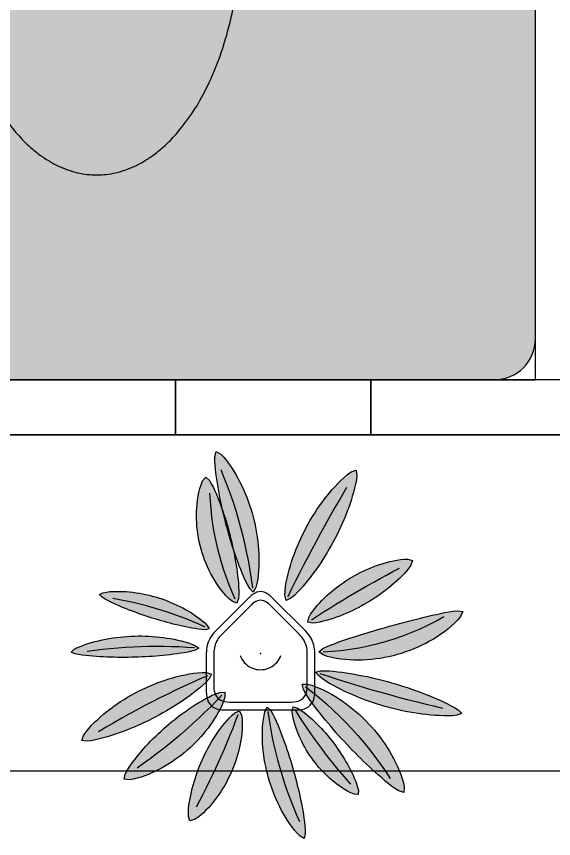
# Model space of a CAD drawing. Header units: millimetres. Extents: x 0 to 12300, y -456 to 6493.
# Drawn here: x 4501 to 5738, y -456 to 1436 of the extents above; entities that cross this region are included whole.
import ezdxf

# ---------------------------------------------------------------- set-up
doc = ezdxf.new("R2010")
doc.units = ezdxf.units.MM
for name, color, linetype, true_color in [('EH-PLANT-FILL', 9, 'Continuous', 0xa6e6bd), ('EH-PLANT-LEAVES', 103, 'Continuous', 0x4dcc7a), ('EH-PLANT-POT', 118, 'Continuous', 0x003b2b), ('EH-PLANT-STEMS', 37, 'Continuous', 0x8c5e36), ('Furniture', 37, 'Continuous', 0x75664f), ('FurnitureRefRec', 254, 'Continuous', 0xd5d5d5), ('PT Top Left', 52, 'Continuous', 0xcdcd00), ('PT Top Right', 96, 'Continuous', 0x007f00), ('Walls', 1, 'Continuous', 0xff0000)]:
    doc.layers.add(name, color=color, linetype=linetype, true_color=true_color)
for name, color, linetype in [('Furniture Stretch', 7, 'Continuous'), ('Rooms$Living Room', 7, 'Continuous'), ('Rooms$Terrace', 7, 'Continuous'), ('Windows', 7, 'Continuous')]:
    doc.layers.add(name, color=color, linetype=linetype)

# ---------------------------------------------------------------- blocks, each defined once
blk = doc.blocks.new('EH_PLANT_SPIKY')
at = {"layer": 'EH-PLANT-FILL'}
for points in [[(-16.733, 141.383), (-24.965, 149.713), (-29.957, 158.381), (-34.285, 167.087), (-38.253, 175.802), (-41.98, 184.516), (-45.524, 193.226), (-48.922, 201.93), (-52.192, 210.629), (-55.35, 219.325), (-58.405, 228.018), (-61.362, 236.712), (-64.227, 245.409), (-67.001, 254.111), (-69.688, 262.82), (-72.29, 271.54), (-74.807, 280.272), (-77.241, 289.021), (-79.593, 297.788), (-81.863, 306.576), (-84.052, 315.389), (-86.162, 324.229), (-88.191, 333.099), (-90.141, 342.003), (-92.011, 350.943), (-93.8, 359.922), (-95.508, 368.945), (-97.13, 378.016), (-98.663, 387.14), (-100.1, 396.322), (-101.43, 405.57), (-102.633, 414.896), (-103.681, 424.316), (-104.519, 433.855), (-105.039, 443.564), (-104.962, 453.566), (-101.899, 464.869), (-91.758, 458.927), (-84.733, 451.632), (-78.435, 443.991), (-72.587, 436.13), (-67.079, 428.098), (-61.86, 419.925), (-56.898, 411.626), (-52.177, 403.214), (-47.685, 394.697), (-43.415, 386.082), (-39.364, 377.376), (-35.529, 368.583), (-31.909, 359.708), (-28.504, 350.757), (-25.313, 341.732), (-22.337, 332.638), (-19.577, 323.479), (-17.033, 314.258), (-14.707, 304.981), (-12.599, 295.65), (-10.711, 286.27), (-9.044, 276.843), (-7.6, 267.375), (-6.381, 257.869), (-5.389, 248.327), (-4.628, 238.755), (-4.102, 229.155), (-3.817, 219.53), (-3.784, 209.883), (-4.016, 200.217), (-4.534, 190.533), (-5.373, 180.831), (-6.592, 171.109), (-8.311, 161.358), (-10.833, 151.548)], [(58.96, 121.988), (56.112, 133.902), (56.556, 144.241), (57.743, 154.234), (59.375, 164.024), (61.333, 173.666), (63.557, 183.188), (66.013, 192.604), (68.68, 201.924), (71.545, 211.152), (74.597, 220.292), (77.832, 229.347), (81.243, 238.315), (84.828, 247.199), (88.585, 255.997), (92.512, 264.71), (96.607, 273.336), (100.87, 281.875), (105.299, 290.326), (109.895, 298.688), (114.656, 306.96), (119.582, 315.14), (124.674, 323.228), (129.93, 331.221), (135.353, 339.119), (140.942, 346.918), (146.701, 354.617), (152.632, 362.213), (158.74, 369.7), (165.033, 377.073), (171.523, 384.324), (178.23, 391.439), (185.184, 398.4), (192.442, 405.17), (200.114, 411.682), (208.486, 417.765), (219.989, 421.976), (221.882, 409.887), (220.681, 399.65), (218.818, 389.821), (216.578, 380.227), (214.072, 370.801), (211.355, 361.509), (208.461, 352.331), (205.407, 343.254), (202.205, 334.269), (198.864, 325.372), (195.389, 316.556), (191.783, 307.82), (188.047, 299.161), (184.183, 290.577), (180.193, 282.066), (176.075, 273.627), (171.83, 265.259), (167.458, 256.961), (162.958, 248.731), (158.329, 240.569), (153.572, 232.473), (148.684, 224.444), (143.665, 216.48), (138.513, 208.581), (133.225, 200.748), (127.798, 192.98), (122.229, 185.278), (116.51, 177.645), (110.633, 170.083), (104.583, 162.599), (98.34, 155.2), (91.87, 147.903), (85.112, 140.734), (77.949, 133.749), (70.081, 127.091)], [(-54.234, 115.61), (-64.973, 119.94), (-72.29, 125.953), (-78.806, 132.404), (-84.825, 139.141), (-90.463, 146.098), (-95.779, 153.24), (-100.804, 160.546), (-105.555, 168), (-110.045, 175.588), (-114.279, 183.302), (-118.261, 191.133), (-121.993, 199.073), (-125.475, 207.114), (-128.708, 215.251), (-131.689, 223.476), (-134.419, 231.783), (-136.896, 240.166), (-139.118, 248.619), (-141.084, 257.134), (-142.792, 265.707), (-144.241, 274.331), (-145.429, 282.998), (-146.353, 291.705), (-147.013, 300.443), (-147.403, 309.207), (-147.522, 317.992), (-147.363, 326.79), (-146.92, 335.596), (-146.182, 344.404), (-145.134, 353.209), (-143.752, 362.005), (-141.998, 370.786), (-139.805, 379.55), (-137.039, 388.292), (-133.36, 397.019), (-125.869, 405.849), (-117.443, 397.995), (-112.652, 390.049), (-108.597, 382.131), (-104.938, 374.249), (-101.541, 366.401), (-98.339, 358.587), (-95.295, 350.801), (-92.385, 343.041), (-89.594, 335.303), (-86.911, 327.583), (-84.33, 319.877), (-81.847, 312.18), (-79.457, 304.489), (-77.157, 296.799), (-74.947, 289.106), (-72.825, 281.406), (-70.788, 273.694), (-68.836, 265.965), (-66.968, 258.216), (-65.182, 250.442), (-63.478, 242.638), (-61.855, 234.8), (-60.312, 226.924), (-58.85, 219.004), (-57.467, 211.036), (-56.166, 203.014), (-54.948, 194.932), (-53.819, 186.784), (-52.784, 178.561), (-51.856, 170.253), (-51.054, 161.846), (-50.409, 153.319), (-49.981, 144.64), (-49.886, 135.745), (-50.43, 126.482)], [(108.701, 71.915), (111.046, 82.516), (115.368, 90.162), (120.144, 97.148), (125.194, 103.744), (130.446, 110.054), (135.863, 116.13), (141.423, 122.002), (147.114, 127.688), (152.927, 133.199), (158.854, 138.541), (164.891, 143.72), (171.035, 148.739), (177.283, 153.599), (183.632, 158.3), (190.08, 162.844), (196.627, 167.23), (203.27, 171.457), (210.008, 175.527), (216.839, 179.437), (223.763, 183.186), (230.779, 186.775), (237.884, 190.202), (245.079, 193.465), (252.363, 196.562), (259.735, 199.491), (267.196, 202.249), (274.747, 204.832), (282.388, 207.232), (290.123, 209.441), (297.958, 211.446), (305.901, 213.226), (313.968, 214.748), (322.187, 215.954), (330.614, 216.732), (339.397, 216.792), (349.801, 213.688), (346.427, 203.384), (341.453, 196.205), (336.143, 189.705), (330.647, 183.594), (325.019, 177.759), (319.289, 172.143), (313.472, 166.713), (307.576, 161.449), (301.608, 156.336), (295.57, 151.367), (289.465, 146.534), (283.293, 141.834), (277.054, 137.264), (270.748, 132.82), (264.375, 128.501), (257.934, 124.306), (251.424, 120.234), (244.844, 116.283), (238.193, 112.454), (231.47, 108.744), (224.672, 105.155), (217.8, 101.685), (210.852, 98.335), (203.824, 95.105), (196.717, 91.996), (189.526, 89.01), (182.248, 86.15), (174.879, 83.419), (167.412, 80.827), (159.839, 78.383), (152.146, 76.105), (144.311, 74.024), (136.299, 72.191), (128.037, 70.712), (119.345, 69.854)], [(-118.649, 56.424), (-127.588, 54.662), (-135.441, 55.101), (-143.053, 55.978), (-150.528, 57.086), (-157.906, 58.346), (-165.209, 59.718), (-172.45, 61.18), (-179.639, 62.718), (-186.78, 64.324), (-193.88, 65.994), (-200.942, 67.724), (-207.968, 69.511), (-214.963, 71.356), (-221.929, 73.258), (-228.867, 75.216), (-235.781, 77.231), (-242.672, 79.303), (-249.542, 81.433), (-256.395, 83.621), (-263.231, 85.868), (-270.052, 88.175), (-276.862, 90.542), (-283.661, 92.972), (-290.452, 95.465), (-297.237, 98.023), (-304.016, 100.648), (-310.793, 103.345), (-317.568, 106.117), (-324.342, 108.972), (-331.115, 111.92), (-337.888, 114.977), (-344.658, 118.169), (-351.421, 121.541), (-358.164, 125.181), (-364.854, 129.318), (-371.173, 135.88), (-362.96, 139.899), (-355.139, 141.383), (-347.391, 142.261), (-339.683, 142.762), (-332.005, 142.974), (-324.352, 142.943), (-316.724, 142.695), (-309.121, 142.245), (-301.544, 141.605), (-293.995, 140.782), (-286.475, 139.779), (-278.989, 138.602), (-271.537, 137.253), (-264.122, 135.733), (-256.748, 134.045), (-249.417, 132.189), (-242.132, 130.167), (-234.896, 127.981), (-227.712, 125.63), (-220.581, 123.116), (-213.509, 120.439), (-206.497, 117.601), (-199.548, 114.601), (-192.666, 111.441), (-185.854, 108.119), (-179.115, 104.635), (-172.455, 100.987), (-165.876, 97.173), (-159.385, 93.188), (-152.99, 89.024), (-146.698, 84.667), (-140.525, 80.097), (-134.493, 75.273), (-128.644, 70.116), (-123.081, 64.421)], [(134.482, 3.501), (143.778, 11.333), (153.076, 15.808), (162.315, 19.639), (171.498, 23.144), (180.629, 26.447), (189.711, 29.61), (198.75, 32.669), (207.749, 35.646), (216.713, 38.553), (225.645, 41.402), (234.552, 44.197), (243.436, 46.944), (252.303, 49.645), (261.156, 52.303), (270.002, 54.92), (278.843, 57.497), (287.686, 60.036), (296.534, 62.538), (305.391, 65.005), (314.264, 67.438), (323.155, 69.837), (332.07, 72.205), (341.014, 74.542), (349.992, 76.849), (359.008, 79.126), (368.068, 81.373), (377.178, 83.589), (386.346, 85.77), (395.58, 87.91), (404.89, 90.001), (414.292, 92.025), (423.808, 93.956), (433.473, 95.741), (443.357, 97.277), (453.625, 98.293), (465.639, 96.441), (460.794, 85.207), (454.078, 77.067), (446.857, 69.675), (439.301, 62.763), (431.479, 56.226), (423.432, 50.016), (415.184, 44.107), (406.755, 38.484), (398.157, 33.137), (389.402, 28.064), (380.502, 23.262), (371.464, 18.732), (362.299, 14.473), (353.014, 10.488), (343.617, 6.778), (334.117, 3.345), (324.521, 0.192), (314.837, -2.679), (305.074, -5.265), (295.239, -7.566), (285.34, -9.578), (275.385, -11.299), (265.382, -12.727), (255.339, -13.86), (245.264, -14.693), (235.164, -15.223), (225.049, -15.446), (214.925, -15.354), (204.8, -14.938), (194.682, -14.183), (184.579, -13.068), (174.499, -11.555), (164.448, -9.584), (154.436, -7.029), (144.466, -3.572)], [(-142.276, 11.893), (-150.842, 7.167), (-159.176, 4.889), (-167.445, 3.111), (-175.67, 1.603), (-183.862, 0.277), (-192.028, -0.913), (-200.17, -1.992), (-208.292, -2.976), (-216.397, -3.874), (-224.487, -4.693), (-232.564, -5.437), (-240.631, -6.11), (-248.688, -6.713), (-256.738, -7.248), (-264.783, -7.716), (-272.824, -8.116), (-280.864, -8.45), (-288.903, -8.718), (-296.945, -8.919), (-304.991, -9.054), (-313.042, -9.123), (-321.1, -9.125), (-329.168, -9.061), (-337.246, -8.928), (-345.338, -8.727), (-353.445, -8.454), (-361.569, -8.108), (-369.712, -7.684), (-377.878, -7.176), (-386.069, -6.573), (-394.29, -5.861), (-402.546, -5.015), (-410.845, -3.989), (-419.203, -2.695), (-427.656, -0.907), (-436.483, 3.312), (-429.077, 9.746), (-421.282, 13.651), (-413.38, 16.963), (-405.408, 19.907), (-397.381, 22.574), (-389.307, 25.006), (-381.194, 27.23), (-373.047, 29.261), (-364.868, 31.108), (-356.661, 32.778), (-348.429, 34.274), (-340.175, 35.601), (-331.901, 36.759), (-323.61, 37.75), (-315.305, 38.574), (-306.987, 39.231), (-298.66, 39.723), (-290.326, 40.049), (-281.987, 40.21), (-273.645, 40.204), (-265.303, 40.032), (-256.964, 39.693), (-248.63, 39.188), (-240.303, 38.514), (-231.985, 37.671), (-223.68, 36.657), (-215.39, 35.468), (-207.117, 34.101), (-198.865, 32.548), (-190.636, 30.801), (-182.435, 28.843), (-174.265, 26.649), (-166.135, 24.174), (-158.053, 21.329), (-150.045, 17.885)], [(-112.863, -47.532), (-118.388, -58.344), (-125.285, -65.832), (-132.458, -72.608), (-139.781, -78.979), (-147.205, -85.068), (-154.707, -90.936), (-162.275, -96.617), (-169.9, -102.134), (-177.58, -107.501), (-185.312, -112.727), (-193.095, -117.82), (-200.929, -122.783), (-208.814, -127.621), (-216.751, -132.336), (-224.742, -136.93), (-232.788, -141.405), (-240.89, -145.762), (-249.049, -150.002), (-257.268, -154.126), (-265.547, -158.135), (-273.889, -162.029), (-282.296, -165.809), (-290.77, -169.475), (-299.312, -173.026), (-307.926, -176.462), (-316.614, -179.781), (-325.381, -182.981), (-334.231, -186.056), (-343.171, -188.999), (-352.21, -191.798), (-361.362, -194.436), (-370.647, -196.88), (-380.103, -199.076), (-389.797, -200.914), (-399.907, -202.112), (-411.905, -200.249), (-407.906, -188.759), (-401.98, -180.393), (-395.602, -172.732), (-388.946, -165.493), (-382.083, -158.566), (-375.05, -151.896), (-367.867, -145.453), (-360.548, -139.218), (-353.103, -133.179), (-345.539, -127.33), (-337.86, -121.666), (-330.072, -116.184), (-322.176, -110.882), (-314.176, -105.76), (-306.075, -100.818), (-297.875, -96.056), (-289.578, -91.474), (-281.186, -87.073), (-272.701, -82.855), (-264.125, -78.82), (-255.459, -74.969), (-246.706, -71.304), (-237.866, -67.826), (-228.942, -64.538), (-219.935, -61.443), (-210.844, -58.543), (-201.671, -55.845), (-192.414, -53.354), (-183.072, -51.081), (-173.641, -49.039), (-164.114, -47.252), (-154.479, -45.754), (-144.713, -44.606), (-134.767, -43.931), (-124.515, -44.035)], [(126.7, -42.798), (137.891, -39.971), (148.145, -39.872), (158.192, -40.352), (168.118, -41.16), (177.957, -42.195), (187.728, -43.41), (197.441, -44.776), (207.104, -46.275), (216.72, -47.898), (226.294, -49.636), (235.827, -51.486), (245.322, -53.444), (254.781, -55.508), (264.204, -57.677), (273.594, -59.95), (282.951, -62.327), (292.277, -64.808), (301.572, -67.393), (310.838, -70.082), (320.074, -72.875), (329.284, -75.773), (338.466, -78.776), (347.622, -81.886), (356.753, -85.104), (365.859, -88.431), (374.941, -91.87), (383.998, -95.425), (393.031, -99.101), (402.039, -102.906), (411.019, -106.851), (419.969, -110.956), (428.883, -115.248), (437.75, -119.781), (446.549, -124.655), (455.219, -130.131), (463.252, -138.419), (452.354, -142.265), (442.107, -143.248), (431.998, -143.579), (421.971, -143.518), (412.003, -143.167), (402.083, -142.578), (392.206, -141.781), (382.369, -140.793), (372.57, -139.626), (362.808, -138.289), (353.083, -136.786), (343.396, -135.121), (333.748, -133.297), (324.138, -131.315), (314.567, -129.178), (305.037, -126.885), (295.549, -124.438), (286.103, -121.837), (276.701, -119.083), (267.343, -116.175), (258.032, -113.115), (248.767, -109.901), (239.551, -106.534), (230.385, -103.012), (221.269, -99.335), (212.207, -95.5), (203.201, -91.505), (194.252, -87.345), (185.365, -83.013), (176.544, -78.498), (167.796, -73.783), (159.133, -68.84), (150.572, -63.619), (142.148, -58.023), (133.948, -51.799)], [(95.636, -70.823), (107.881, -70.533), (118.003, -73.211), (127.643, -76.624), (136.986, -80.505), (146.103, -84.748), (155.025, -89.297), (163.771, -94.12), (172.348, -99.196), (180.761, -104.508), (189.011, -110.047), (197.098, -115.803), (205.019, -121.771), (212.772, -127.943), (220.355, -134.314), (227.763, -140.88), (234.994, -147.637), (242.044, -154.579), (248.908, -161.703), (255.583, -169.005), (262.065, -176.48), (268.351, -184.124), (274.435, -191.933), (280.314, -199.904), (285.983, -208.032), (291.437, -216.315), (296.67, -224.75), (301.675, -233.334), (306.444, -242.066), (310.966, -250.947), (315.226, -259.981), (319.202, -269.173), (322.859, -278.54), (326.141, -288.11), (328.937, -297.947), (330.969, -308.218), (329.904, -320.42), (318.304, -316.673), (309.645, -311.099), (301.598, -305.194), (293.884, -299.129), (286.394, -292.968), (279.072, -286.742), (271.885, -280.467), (264.812, -274.152), (257.84, -267.802), (250.957, -261.417), (244.158, -255), (237.436, -248.548), (230.786, -242.061), (224.205, -235.536), (217.689, -228.971), (211.235, -222.365), (204.84, -215.713), (198.502, -209.014), (192.217, -202.264), (185.984, -195.461), (179.799, -188.602), (173.66, -181.684), (167.565, -174.703), (161.511, -167.656), (155.498, -160.539), (149.524, -153.347), (143.588, -146.074), (137.691, -138.713), (131.836, -131.255), (126.029, -123.685), (120.279, -115.984), (114.604, -108.119), (109.04, -100.037), (103.656, -91.632), (98.641, -82.638)], [(-82.411, -88.849), (-82.382, -100.601), (-85.178, -109.787), (-88.64, -118.399), (-92.514, -126.667), (-96.696, -134.68), (-101.135, -142.48), (-105.799, -150.091), (-110.67, -157.527), (-115.733, -164.797), (-120.978, -171.904), (-126.399, -178.85), (-131.991, -185.637), (-137.747, -192.264), (-143.666, -198.731), (-149.742, -205.036), (-155.974, -211.177), (-162.357, -217.153), (-168.89, -222.961), (-175.57, -228.6), (-182.395, -234.067), (-189.361, -239.36), (-196.468, -244.475), (-203.712, -249.412), (-211.092, -254.165), (-218.606, -258.732), (-226.254, -263.108), (-234.036, -267.288), (-241.953, -271.263), (-250.007, -275.024), (-258.206, -278.556), (-266.559, -281.838), (-275.085, -284.836), (-283.821, -287.492), (-292.839, -289.692), (-302.33, -291.149), (-313.958, -289.447), (-311.616, -277.966), (-307.196, -269.563), (-302.361, -261.82), (-297.302, -254.452), (-292.094, -247.345), (-286.772, -240.441), (-281.355, -233.706), (-275.856, -227.121), (-270.28, -220.67), (-264.631, -214.343), (-258.91, -208.135), (-253.118, -202.038), (-247.255, -196.05), (-241.32, -190.167), (-235.31, -184.386), (-229.226, -178.705), (-223.064, -173.121), (-216.824, -167.632), (-210.502, -162.238), (-204.097, -156.935), (-197.607, -151.722), (-191.028, -146.598), (-184.359, -141.561), (-177.597, -136.611), (-170.737, -131.747), (-163.777, -126.97), (-156.71, -122.28), (-149.53, -117.68), (-142.228, -113.175), (-134.791, -108.774), (-127.199, -104.49), (-119.422, -100.347), (-111.408, -96.391), (-103.055, -92.708), (-94.108, -89.53)], [(-48.685, -131.972), (-43.879, -142.031), (-42.621, -150.808), (-42.17, -159.308), (-42.204, -167.648), (-42.596, -175.872), (-43.281, -184), (-44.223, -192.045), (-45.399, -200.011), (-46.793, -207.904), (-48.396, -215.723), (-50.201, -223.471), (-52.203, -231.145), (-54.397, -238.747), (-56.782, -246.274), (-59.356, -253.726), (-62.116, -261.101), (-65.062, -268.396), (-68.191, -275.611), (-71.505, -282.744), (-75.001, -289.793), (-78.679, -296.755), (-82.539, -303.629), (-86.581, -310.412), (-90.804, -317.103), (-95.211, -323.697), (-99.803, -330.193), (-104.582, -336.586), (-109.555, -342.872), (-114.728, -349.043), (-120.115, -355.091), (-125.735, -361.003), (-131.621, -366.76), (-137.833, -372.326), (-144.486, -377.636), (-151.882, -382.526), (-162.593, -385.617), (-166.069, -375.046), (-166.281, -366.248), (-165.8, -357.845), (-164.929, -349.67), (-163.784, -341.659), (-162.424, -333.778), (-160.882, -326.008), (-159.177, -318.335), (-157.324, -310.751), (-155.329, -303.249), (-153.197, -295.824), (-150.933, -288.474), (-148.537, -281.195), (-146.011, -273.984), (-143.355, -266.84), (-140.57, -259.76), (-137.655, -252.742), (-134.609, -245.784), (-131.432, -238.886), (-128.124, -232.045), (-124.682, -225.259), (-121.106, -218.528), (-117.395, -211.85), (-113.546, -205.223), (-109.557, -198.647), (-105.424, -192.122), (-101.142, -185.647), (-96.705, -179.223), (-92.102, -172.852), (-87.318, -166.537), (-82.332, -160.285), (-77.105, -154.107), (-71.574, -148.025), (-65.612, -142.083), (-58.895, -136.396)], [(15.595, -123.833), (23.312, -131.603), (28.028, -139.706), (32.133, -147.846), (35.908, -155.995), (39.463, -164.142), (42.853, -172.283), (46.111, -180.418), (49.257, -188.547), (52.302, -196.672), (55.255, -204.794), (58.123, -212.916), (60.908, -221.039), (63.615, -229.166), (66.246, -237.299), (68.801, -245.441), (71.284, -253.595), (73.693, -261.764), (76.031, -269.949), (78.299, -278.155), (80.496, -286.383), (82.625, -294.636), (84.684, -302.918), (86.675, -311.231), (88.597, -319.579), (90.449, -327.964), (92.232, -336.39), (93.941, -344.862), (95.573, -353.384), (97.123, -361.962), (98.578, -370.603), (99.924, -379.319), (101.133, -388.125), (102.155, -397.047), (102.891, -406.134), (103.085, -415.507), (100.545, -426.16), (90.954, -420.787), (84.226, -414.08), (78.169, -407.031), (72.528, -399.763), (67.203, -392.326), (62.147, -384.748), (57.333, -377.043), (52.743, -369.226), (48.368, -361.303), (44.202, -353.283), (40.242, -345.17), (36.485, -336.971), (32.931, -328.69), (29.58, -320.33), (26.431, -311.897), (23.486, -303.395), (20.745, -294.827), (18.209, -286.197), (15.879, -277.509), (13.756, -268.767), (11.842, -259.975), (10.137, -251.136), (8.644, -242.254), (7.365, -233.334), (6.301, -224.378), (5.456, -215.39), (4.835, -206.374), (4.443, -197.332), (4.289, -188.268), (4.387, -179.183), (4.755, -170.08), (5.427, -160.959), (6.457, -151.816), (7.956, -142.645), (10.206, -133.415)], [(75.247, -123.143), (84.647, -125.53), (91.375, -129.516), (97.529, -133.826), (103.356, -138.313), (108.953, -142.919), (114.37, -147.617), (119.637, -152.393), (124.771, -157.237), (129.783, -162.144), (134.683, -167.112), (139.475, -172.139), (144.165, -177.225), (148.755, -182.37), (153.248, -187.575), (157.647, -192.84), (161.952, -198.168), (166.165, -203.559), (170.287, -209.014), (174.321, -214.536), (178.267, -220.126), (182.125, -225.785), (185.898, -231.516), (189.584, -237.32), (193.186, -243.199), (196.702, -249.157), (200.132, -255.197), (203.475, -261.322), (206.727, -267.537), (209.883, -273.85), (212.935, -280.271), (215.87, -286.814), (218.665, -293.502), (221.279, -300.376), (223.63, -307.511), (225.505, -315.104), (225.077, -324.793), (215.386, -324.018), (208.049, -321.102), (201.239, -317.685), (194.745, -313.96), (188.483, -310.005), (182.413, -305.862), (176.513, -301.551), (170.769, -297.09), (165.174, -292.488), (159.723, -287.752), (154.413, -282.887), (149.242, -277.898), (144.21, -272.789), (139.317, -267.562), (134.564, -262.22), (129.951, -256.765), (125.48, -251.199), (121.151, -245.524), (116.967, -239.742), (112.928, -233.854), (109.036, -227.864), (105.293, -221.771), (101.7, -215.578), (98.261, -209.285), (94.977, -202.895), (91.852, -196.407), (88.89, -189.82), (86.098, -183.135), (83.484, -176.349), (81.06, -169.456), (78.844, -162.448), (76.865, -155.312), (75.173, -148.018), (73.866, -140.512), (73.192, -132.645)]]:
    blk.add_hatch(color=256, dxfattribs=at).paths.add_polyline_path(points, flags=0)
at = {"layer": 'EH-PLANT-LEAVES', "color": 103, "true_color": 0x4dcc7a}
for points in [[(-16.733, 141.383), (-24.965, 149.713), (-29.957, 158.381), (-34.285, 167.087), (-38.253, 175.802), (-41.98, 184.516), (-45.524, 193.226), (-48.922, 201.93), (-52.192, 210.629), (-55.35, 219.325), (-58.405, 228.018), (-61.362, 236.712), (-64.227, 245.409), (-67.001, 254.111), (-69.688, 262.82), (-72.29, 271.54), (-74.807, 280.272), (-77.241, 289.021), (-79.593, 297.788), (-81.863, 306.576), (-84.052, 315.389), (-86.162, 324.229), (-88.191, 333.099), (-90.141, 342.003), (-92.011, 350.943), (-93.8, 359.922), (-95.508, 368.945), (-97.13, 378.016), (-98.663, 387.14), (-100.1, 396.322), (-101.43, 405.57), (-102.633, 414.896), (-103.681, 424.316), (-104.519, 433.855), (-105.039, 443.564), (-104.962, 453.566), (-101.899, 464.869), (-91.758, 458.927), (-84.733, 451.632), (-78.435, 443.991), (-72.587, 436.13), (-67.079, 428.098), (-61.86, 419.925), (-56.898, 411.626), (-52.177, 403.214), (-47.685, 394.697), (-43.415, 386.082), (-39.364, 377.376), (-35.529, 368.583), (-31.909, 359.708), (-28.504, 350.757), (-25.313, 341.732), (-22.337, 332.638), (-19.577, 323.479), (-17.033, 314.258), (-14.707, 304.981), (-12.599, 295.65), (-10.711, 286.27), (-9.044, 276.843), (-7.6, 267.375), (-6.381, 257.869), (-5.389, 248.327), (-4.628, 238.755), (-4.102, 229.155), (-3.817, 219.53), (-3.784, 209.883), (-4.016, 200.217), (-4.534, 190.533), (-5.373, 180.831), (-6.592, 171.109), (-8.311, 161.358), (-10.833, 151.548)], [(58.96, 121.988), (56.112, 133.902), (56.556, 144.241), (57.743, 154.234), (59.375, 164.024), (61.333, 173.666), (63.557, 183.188), (66.013, 192.604), (68.68, 201.924), (71.545, 211.152), (74.597, 220.292), (77.832, 229.347), (81.243, 238.315), (84.828, 247.199), (88.585, 255.997), (92.512, 264.71), (96.607, 273.336), (100.87, 281.875), (105.299, 290.326), (109.895, 298.688), (114.656, 306.96), (119.582, 315.14), (124.674, 323.228), (129.93, 331.221), (135.353, 339.119), (140.942, 346.918), (146.701, 354.617), (152.632, 362.213), (158.74, 369.7), (165.033, 377.073), (171.523, 384.324), (178.23, 391.439), (185.184, 398.4), (192.442, 405.17), (200.114, 411.682), (208.486, 417.765), (219.989, 421.976), (221.882, 409.887), (220.681, 399.65), (218.818, 389.821), (216.578, 380.227), (214.072, 370.801), (211.355, 361.509), (208.461, 352.331), (205.407, 343.254), (202.205, 334.269), (198.864, 325.372), (195.389, 316.556), (191.783, 307.82), (188.047, 299.161), (184.183, 290.577), (180.193, 282.066), (176.075, 273.627), (171.83, 265.259), (167.458, 256.961), (162.958, 248.731), (158.329, 240.569), (153.572, 232.473), (148.684, 224.444), (143.665, 216.48), (138.513, 208.581), (133.225, 200.748), (127.798, 192.98), (122.229, 185.278), (116.51, 177.645), (110.633, 170.083), (104.583, 162.599), (98.34, 155.2), (91.87, 147.903), (85.112, 140.734), (77.949, 133.749), (70.081, 127.091)], [(-54.234, 115.61), (-64.973, 119.94), (-72.29, 125.953), (-78.806, 132.404), (-84.825, 139.141), (-90.463, 146.098), (-95.779, 153.24), (-100.804, 160.546), (-105.555, 168), (-110.045, 175.588), (-114.279, 183.302), (-118.261, 191.133), (-121.993, 199.073), (-125.475, 207.114), (-128.708, 215.251), (-131.689, 223.476), (-134.419, 231.783), (-136.896, 240.166), (-139.118, 248.619), (-141.084, 257.134), (-142.792, 265.707), (-144.241, 274.331), (-145.429, 282.998), (-146.353, 291.705), (-147.013, 300.443), (-147.403, 309.207), (-147.522, 317.992), (-147.363, 326.79), (-146.92, 335.596), (-146.182, 344.404), (-145.134, 353.209), (-143.752, 362.005), (-141.998, 370.786), (-139.805, 379.55), (-137.039, 388.292), (-133.36, 397.019), (-125.869, 405.849), (-117.443, 397.995), (-112.652, 390.049), (-108.597, 382.131), (-104.938, 374.249), (-101.541, 366.401), (-98.339, 358.587), (-95.295, 350.801), (-92.385, 343.041), (-89.594, 335.303), (-86.911, 327.583), (-84.33, 319.877), (-81.847, 312.18), (-79.457, 304.489), (-77.157, 296.799), (-74.947, 289.106), (-72.825, 281.406), (-70.788, 273.694), (-68.836, 265.965), (-66.968, 258.216), (-65.182, 250.442), (-63.478, 242.638), (-61.855, 234.8), (-60.312, 226.924), (-58.85, 219.004), (-57.467, 211.036), (-56.166, 203.014), (-54.948, 194.932), (-53.819, 186.784), (-52.784, 178.561), (-51.856, 170.253), (-51.054, 161.846), (-50.409, 153.319), (-49.981, 144.64), (-49.886, 135.745), (-50.43, 126.482)], [(108.701, 71.915), (111.046, 82.516), (115.368, 90.162), (120.144, 97.148), (125.194, 103.744), (130.446, 110.054), (135.863, 116.13), (141.423, 122.002), (147.114, 127.688), (152.927, 133.199), (158.854, 138.541), (164.891, 143.72), (171.035, 148.739), (177.283, 153.599), (183.632, 158.3), (190.08, 162.844), (196.627, 167.23), (203.27, 171.457), (210.008, 175.527), (216.839, 179.437), (223.763, 183.186), (230.779, 186.775), (237.884, 190.202), (245.079, 193.465), (252.363, 196.562), (259.735, 199.491), (267.196, 202.249), (274.747, 204.832), (282.388, 207.232), (290.123, 209.441), (297.958, 211.446), (305.901, 213.226), (313.968, 214.748), (322.187, 215.954), (330.614, 216.732), (339.397, 216.792), (349.801, 213.688), (346.427, 203.384), (341.453, 196.205), (336.143, 189.705), (330.647, 183.594), (325.019, 177.759), (319.289, 172.143), (313.472, 166.713), (307.576, 161.449), (301.608, 156.336), (295.57, 151.367), (289.465, 146.534), (283.293, 141.834), (277.054, 137.264), (270.748, 132.82), (264.375, 128.501), (257.934, 124.306), (251.424, 120.234), (244.844, 116.283), (238.193, 112.454), (231.47, 108.744), (224.672, 105.155), (217.8, 101.685), (210.852, 98.335), (203.824, 95.105), (196.717, 91.996), (189.526, 89.01), (182.248, 86.15), (174.879, 83.419), (167.412, 80.827), (159.839, 78.383), (152.146, 76.105), (144.311, 74.024), (136.299, 72.191), (128.037, 70.712), (119.345, 69.854)], [(-118.649, 56.424), (-127.588, 54.662), (-135.441, 55.101), (-143.053, 55.978), (-150.528, 57.086), (-157.906, 58.346), (-165.209, 59.718), (-172.45, 61.18), (-179.639, 62.718), (-186.78, 64.324), (-193.88, 65.994), (-200.942, 67.724), (-207.968, 69.511), (-214.963, 71.356), (-221.929, 73.258), (-228.867, 75.216), (-235.781, 77.231), (-242.672, 79.303), (-249.542, 81.433), (-256.395, 83.621), (-263.231, 85.868), (-270.052, 88.175), (-276.862, 90.542), (-283.661, 92.972), (-290.452, 95.465), (-297.237, 98.023), (-304.016, 100.648), (-310.793, 103.345), (-317.568, 106.117), (-324.342, 108.972), (-331.115, 111.92), (-337.888, 114.977), (-344.658, 118.169), (-351.421, 121.541), (-358.164, 125.181), (-364.854, 129.318), (-371.173, 135.88), (-362.96, 139.899), (-355.139, 141.383), (-347.391, 142.261), (-339.683, 142.762), (-332.005, 142.974), (-324.352, 142.943), (-316.724, 142.695), (-309.121, 142.245), (-301.544, 141.605), (-293.995, 140.782), (-286.475, 139.779), (-278.989, 138.602), (-271.537, 137.253), (-264.122, 135.733), (-256.748, 134.045), (-249.417, 132.189), (-242.132, 130.167), (-234.896, 127.981), (-227.712, 125.63), (-220.581, 123.116), (-213.509, 120.439), (-206.497, 117.601), (-199.548, 114.601), (-192.666, 111.441), (-185.854, 108.119), (-179.115, 104.635), (-172.455, 100.987), (-165.876, 97.173), (-159.385, 93.188), (-152.99, 89.024), (-146.698, 84.667), (-140.525, 80.097), (-134.493, 75.273), (-128.644, 70.116), (-123.081, 64.421)], [(134.482, 3.501), (143.778, 11.333), (153.076, 15.808), (162.315, 19.639), (171.498, 23.144), (180.629, 26.447), (189.711, 29.61), (198.75, 32.669), (207.749, 35.646), (216.713, 38.553), (225.645, 41.402), (234.552, 44.197), (243.436, 46.944), (252.303, 49.645), (261.156, 52.303), (270.002, 54.92), (278.843, 57.497), (287.686, 60.036), (296.534, 62.538), (305.391, 65.005), (314.264, 67.438), (323.155, 69.837), (332.07, 72.205), (341.014, 74.542), (349.992, 76.849), (359.008, 79.126), (368.068, 81.373), (377.178, 83.589), (386.346, 85.77), (395.58, 87.91), (404.89, 90.001), (414.292, 92.025), (423.808, 93.956), (433.473, 95.741), (443.357, 97.277), (453.625, 98.293), (465.639, 96.441), (460.794, 85.207), (454.078, 77.067), (446.857, 69.675), (439.301, 62.763), (431.479, 56.226), (423.432, 50.016), (415.184, 44.107), (406.755, 38.484), (398.157, 33.137), (389.402, 28.064), (380.502, 23.262), (371.464, 18.732), (362.299, 14.473), (353.014, 10.488), (343.617, 6.778), (334.117, 3.345), (324.521, 0.192), (314.837, -2.679), (305.074, -5.265), (295.239, -7.566), (285.34, -9.578), (275.385, -11.299), (265.382, -12.727), (255.339, -13.86), (245.264, -14.693), (235.164, -15.223), (225.049, -15.446), (214.925, -15.354), (204.8, -14.938), (194.682, -14.183), (184.579, -13.068), (174.499, -11.555), (164.448, -9.584), (154.436, -7.029), (144.466, -3.572)], [(-142.276, 11.893), (-150.842, 7.167), (-159.176, 4.889), (-167.445, 3.111), (-175.67, 1.603), (-183.862, 0.277), (-192.028, -0.913), (-200.17, -1.992), (-208.292, -2.976), (-216.397, -3.874), (-224.487, -4.693), (-232.564, -5.437), (-240.631, -6.11), (-248.688, -6.713), (-256.738, -7.248), (-264.783, -7.716), (-272.824, -8.116), (-280.864, -8.45), (-288.903, -8.718), (-296.945, -8.919), (-304.991, -9.054), (-313.042, -9.123), (-321.1, -9.125), (-329.168, -9.061), (-337.246, -8.928), (-345.338, -8.727), (-353.445, -8.454), (-361.569, -8.108), (-369.712, -7.684), (-377.878, -7.176), (-386.069, -6.573), (-394.29, -5.861), (-402.546, -5.015), (-410.845, -3.989), (-419.203, -2.695), (-427.656, -0.907), (-436.483, 3.312), (-429.077, 9.746), (-421.282, 13.651), (-413.38, 16.963), (-405.408, 19.907), (-397.381, 22.574), (-389.307, 25.006), (-381.194, 27.23), (-373.047, 29.261), (-364.868, 31.108), (-356.661, 32.778), (-348.429, 34.274), (-340.175, 35.601), (-331.901, 36.759), (-323.61, 37.75), (-315.305, 38.574), (-306.987, 39.231), (-298.66, 39.723), (-290.326, 40.049), (-281.987, 40.21), (-273.645, 40.204), (-265.303, 40.032), (-256.964, 39.693), (-248.63, 39.188), (-240.303, 38.514), (-231.985, 37.671), (-223.68, 36.657), (-215.39, 35.468), (-207.117, 34.101), (-198.865, 32.548), (-190.636, 30.801), (-182.435, 28.843), (-174.265, 26.649), (-166.135, 24.174), (-158.053, 21.329), (-150.045, 17.885)], [(-112.863, -47.532), (-118.388, -58.344), (-125.285, -65.832), (-132.458, -72.608), (-139.781, -78.979), (-147.205, -85.068), (-154.707, -90.936), (-162.275, -96.617), (-169.9, -102.134), (-177.58, -107.501), (-185.312, -112.727), (-193.095, -117.82), (-200.929, -122.783), (-208.814, -127.621), (-216.751, -132.336), (-224.742, -136.93), (-232.788, -141.405), (-240.89, -145.762), (-249.049, -150.002), (-257.268, -154.126), (-265.547, -158.135), (-273.889, -162.029), (-282.296, -165.809), (-290.77, -169.475), (-299.312, -173.026), (-307.926, -176.462), (-316.614, -179.781), (-325.381, -182.981), (-334.231, -186.056), (-343.171, -188.999), (-352.21, -191.798), (-361.362, -194.436), (-370.647, -196.88), (-380.103, -199.076), (-389.797, -200.914), (-399.907, -202.112), (-411.905, -200.249), (-407.906, -188.759), (-401.98, -180.393), (-395.602, -172.732), (-388.946, -165.493), (-382.083, -158.566), (-375.05, -151.896), (-367.867, -145.453), (-360.548, -139.218), (-353.103, -133.179), (-345.539, -127.33), (-337.86, -121.666), (-330.072, -116.184), (-322.176, -110.882), (-314.176, -105.76), (-306.075, -100.818), (-297.875, -96.056), (-289.578, -91.474), (-281.186, -87.073), (-272.701, -82.855), (-264.125, -78.82), (-255.459, -74.969), (-246.706, -71.304), (-237.866, -67.826), (-228.942, -64.538), (-219.935, -61.443), (-210.844, -58.543), (-201.671, -55.845), (-192.414, -53.354), (-183.072, -51.081), (-173.641, -49.039), (-164.114, -47.252), (-154.479, -45.754), (-144.713, -44.606), (-134.767, -43.931), (-124.515, -44.035)], [(126.7, -42.798), (137.891, -39.971), (148.145, -39.872), (158.192, -40.352), (168.118, -41.16), (177.957, -42.195), (187.728, -43.41), (197.441, -44.776), (207.104, -46.275), (216.72, -47.898), (226.294, -49.636), (235.827, -51.486), (245.322, -53.444), (254.781, -55.508), (264.204, -57.677), (273.594, -59.95), (282.951, -62.327), (292.277, -64.808), (301.572, -67.393), (310.838, -70.082), (320.074, -72.875), (329.284, -75.773), (338.466, -78.776), (347.622, -81.886), (356.753, -85.104), (365.859, -88.431), (374.941, -91.87), (383.998, -95.425), (393.031, -99.101), (402.039, -102.906), (411.019, -106.851), (419.969, -110.956), (428.883, -115.248), (437.75, -119.781), (446.549, -124.655), (455.219, -130.131), (463.252, -138.419), (452.354, -142.265), (442.107, -143.248), (431.998, -143.579), (421.971, -143.518), (412.003, -143.167), (402.083, -142.578), (392.206, -141.781), (382.369, -140.793), (372.57, -139.626), (362.808, -138.289), (353.083, -136.786), (343.396, -135.121), (333.748, -133.297), (324.138, -131.315), (314.567, -129.178), (305.037, -126.885), (295.549, -124.438), (286.103, -121.837), (276.701, -119.083), (267.343, -116.175), (258.032, -113.115), (248.767, -109.901), (239.551, -106.534), (230.385, -103.012), (221.269, -99.335), (212.207, -95.5), (203.201, -91.505), (194.252, -87.345), (185.365, -83.013), (176.544, -78.498), (167.796, -73.783), (159.133, -68.84), (150.572, -63.619), (142.148, -58.023), (133.948, -51.799)], [(95.636, -70.823), (107.881, -70.533), (118.003, -73.211), (127.643, -76.624), (136.986, -80.505), (146.103, -84.748), (155.025, -89.297), (163.771, -94.12), (172.348, -99.196), (180.761, -104.508), (189.011, -110.047), (197.098, -115.803), (205.019, -121.771), (212.772, -127.943), (220.355, -134.314), (227.763, -140.88), (234.994, -147.637), (242.044, -154.579), (248.908, -161.703), (255.583, -169.005), (262.065, -176.48), (268.351, -184.124), (274.435, -191.933), (280.314, -199.904), (285.983, -208.032), (291.437, -216.315), (296.67, -224.75), (301.675, -233.334), (306.444, -242.066), (310.966, -250.947), (315.226, -259.981), (319.202, -269.173), (322.859, -278.54), (326.141, -288.11), (328.937, -297.947), (330.969, -308.218), (329.904, -320.42), (318.304, -316.673), (309.645, -311.099), (301.598, -305.194), (293.884, -299.129), (286.394, -292.968), (279.072, -286.742), (271.885, -280.467), (264.812, -274.152), (257.84, -267.802), (250.957, -261.417), (244.158, -255), (237.436, -248.548), (230.786, -242.061), (224.205, -235.536), (217.689, -228.971), (211.235, -222.365), (204.84, -215.713), (198.502, -209.014), (192.217, -202.264), (185.984, -195.461), (179.799, -188.602), (173.66, -181.684), (167.565, -174.703), (161.511, -167.656), (155.498, -160.539), (149.524, -153.347), (143.588, -146.074), (137.691, -138.713), (131.836, -131.255), (126.029, -123.685), (120.279, -115.984), (114.604, -108.119), (109.04, -100.037), (103.656, -91.632), (98.641, -82.638)], [(-82.411, -88.849), (-82.382, -100.601), (-85.178, -109.787), (-88.64, -118.399), (-92.514, -126.667), (-96.696, -134.68), (-101.135, -142.48), (-105.799, -150.091), (-110.67, -157.527), (-115.733, -164.797), (-120.978, -171.904), (-126.399, -178.85), (-131.991, -185.637), (-137.747, -192.264), (-143.666, -198.731), (-149.742, -205.036), (-155.974, -211.177), (-162.357, -217.153), (-168.89, -222.961), (-175.57, -228.6), (-182.395, -234.067), (-189.361, -239.36), (-196.468, -244.475), (-203.712, -249.412), (-211.092, -254.165), (-218.606, -258.732), (-226.254, -263.108), (-234.036, -267.288), (-241.953, -271.263), (-250.007, -275.024), (-258.206, -278.556), (-266.559, -281.838), (-275.085, -284.836), (-283.821, -287.492), (-292.839, -289.692), (-302.33, -291.149), (-313.958, -289.447), (-311.616, -277.966), (-307.196, -269.563), (-302.361, -261.82), (-297.302, -254.452), (-292.094, -247.345), (-286.772, -240.441), (-281.355, -233.706), (-275.856, -227.121), (-270.28, -220.67), (-264.631, -214.343), (-258.91, -208.135), (-253.118, -202.038), (-247.255, -196.05), (-241.32, -190.167), (-235.31, -184.386), (-229.226, -178.705), (-223.064, -173.121), (-216.824, -167.632), (-210.502, -162.238), (-204.097, -156.935), (-197.607, -151.722), (-191.028, -146.598), (-184.359, -141.561), (-177.597, -136.611), (-170.737, -131.747), (-163.777, -126.97), (-156.71, -122.28), (-149.53, -117.68), (-142.228, -113.175), (-134.791, -108.774), (-127.199, -104.49), (-119.422, -100.347), (-111.408, -96.391), (-103.055, -92.708), (-94.108, -89.53)], [(-48.685, -131.972), (-43.879, -142.031), (-42.621, -150.808), (-42.17, -159.308), (-42.204, -167.648), (-42.596, -175.872), (-43.281, -184), (-44.223, -192.045), (-45.399, -200.011), (-46.793, -207.904), (-48.396, -215.723), (-50.201, -223.471), (-52.203, -231.145), (-54.397, -238.747), (-56.782, -246.274), (-59.356, -253.726), (-62.116, -261.101), (-65.062, -268.396), (-68.191, -275.611), (-71.505, -282.744), (-75.001, -289.793), (-78.679, -296.755), (-82.539, -303.629), (-86.581, -310.412), (-90.804, -317.103), (-95.211, -323.697), (-99.803, -330.193), (-104.582, -336.586), (-109.555, -342.872), (-114.728, -349.043), (-120.115, -355.091), (-125.735, -361.003), (-131.621, -366.76), (-137.833, -372.326), (-144.486, -377.636), (-151.882, -382.526), (-162.593, -385.617), (-166.069, -375.046), (-166.281, -366.248), (-165.8, -357.845), (-164.929, -349.67), (-163.784, -341.659), (-162.424, -333.778), (-160.882, -326.008), (-159.177, -318.335), (-157.324, -310.751), (-155.329, -303.249), (-153.197, -295.824), (-150.933, -288.474), (-148.537, -281.195), (-146.011, -273.984), (-143.355, -266.84), (-140.57, -259.76), (-137.655, -252.742), (-134.609, -245.784), (-131.432, -238.886), (-128.124, -232.045), (-124.682, -225.259), (-121.106, -218.528), (-117.395, -211.85), (-113.546, -205.223), (-109.557, -198.647), (-105.424, -192.122), (-101.142, -185.647), (-96.705, -179.223), (-92.102, -172.852), (-87.318, -166.537), (-82.332, -160.285), (-77.105, -154.107), (-71.574, -148.025), (-65.612, -142.083), (-58.895, -136.396)], [(15.595, -123.833), (23.312, -131.603), (28.028, -139.706), (32.133, -147.846), (35.908, -155.995), (39.463, -164.142), (42.853, -172.283), (46.111, -180.418), (49.257, -188.547), (52.302, -196.672), (55.255, -204.794), (58.123, -212.916), (60.908, -221.039), (63.615, -229.166), (66.246, -237.299), (68.801, -245.441), (71.284, -253.595), (73.693, -261.764), (76.031, -269.949), (78.299, -278.155), (80.496, -286.383), (82.625, -294.636), (84.684, -302.918), (86.675, -311.231), (88.597, -319.579), (90.449, -327.964), (92.232, -336.39), (93.941, -344.862), (95.573, -353.384), (97.123, -361.962), (98.578, -370.603), (99.924, -379.319), (101.133, -388.125), (102.155, -397.047), (102.891, -406.134), (103.085, -415.507), (100.545, -426.16), (90.954, -420.787), (84.226, -414.08), (78.169, -407.031), (72.528, -399.763), (67.203, -392.326), (62.147, -384.748), (57.333, -377.043), (52.743, -369.226), (48.368, -361.303), (44.202, -353.283), (40.242, -345.17), (36.485, -336.971), (32.931, -328.69), (29.58, -320.33), (26.431, -311.897), (23.486, -303.395), (20.745, -294.827), (18.209, -286.197), (15.879, -277.509), (13.756, -268.767), (11.842, -259.975), (10.137, -251.136), (8.644, -242.254), (7.365, -233.334), (6.301, -224.378), (5.456, -215.39), (4.835, -206.374), (4.443, -197.332), (4.289, -188.268), (4.387, -179.183), (4.755, -170.08), (5.427, -160.959), (6.457, -151.816), (7.956, -142.645), (10.206, -133.415)], [(75.247, -123.143), (84.647, -125.53), (91.375, -129.516), (97.529, -133.826), (103.356, -138.313), (108.953, -142.919), (114.37, -147.617), (119.637, -152.393), (124.771, -157.237), (129.783, -162.144), (134.683, -167.112), (139.475, -172.139), (144.165, -177.225), (148.755, -182.37), (153.248, -187.575), (157.647, -192.84), (161.952, -198.168), (166.165, -203.559), (170.287, -209.014), (174.321, -214.536), (178.267, -220.126), (182.125, -225.785), (185.898, -231.516), (189.584, -237.32), (193.186, -243.199), (196.702, -249.157), (200.132, -255.197), (203.475, -261.322), (206.727, -267.537), (209.883, -273.85), (212.935, -280.271), (215.87, -286.814), (218.665, -293.502), (221.279, -300.376), (223.63, -307.511), (225.505, -315.104), (225.077, -324.793), (215.386, -324.018), (208.049, -321.102), (201.239, -317.685), (194.745, -313.96), (188.483, -310.005), (182.413, -305.862), (176.513, -301.551), (170.769, -297.09), (165.174, -292.488), (159.723, -287.752), (154.413, -282.887), (149.242, -277.898), (144.21, -272.789), (139.317, -267.562), (134.564, -262.22), (129.951, -256.765), (125.48, -251.199), (121.151, -245.524), (116.967, -239.742), (112.928, -233.854), (109.036, -227.864), (105.293, -221.771), (101.7, -215.578), (98.261, -209.285), (94.977, -202.895), (91.852, -196.407), (88.89, -189.82), (86.098, -183.135), (83.484, -176.349), (81.06, -169.456), (78.844, -162.448), (76.865, -155.312), (75.173, -148.018), (73.866, -140.512), (73.192, -132.645)]]:
    blk.add_lwpolyline(points, close=True, dxfattribs=at)
at = {"layer": 'EH-PLANT-POT', "color": 118, "true_color": 0x003b2b}
for points in [[(-125, -87.5), (-124.705, -94.288), (-123.819, -100.486), (-122.344, -106.094), (-120.278, -111.111), (-117.622, -115.538), (-114.375, -119.375), (-110.538, -122.622), (-106.111, -125.278), (-101.094, -127.344), (-95.486, -128.819), (-89.288, -129.705), (-82.5, -130), (82.5, -130), (89.288, -129.705), (95.486, -128.819), (101.094, -127.344), (106.111, -125.278), (110.538, -122.622), (114.375, -119.375), (117.622, -115.538), (120.278, -111.111), (122.344, -106.094), (123.819, -100.486), (124.705, -94.288), (125, -87.5), (125, 0.25), (124.854, 5.148), (124.416, 9.925), (123.685, 14.58), (122.663, 19.115), (121.348, 23.529), (119.741, 27.822), (117.842, 31.993), (115.65, 36.044), (113.167, 39.974), (110.391, 43.782), (107.324, 47.47), (103.964, 51.036), (25.544, 129.456), (21.287, 133.358), (17.029, 136.551), (12.772, 139.035), (8.515, 140.809), (4.257, 141.873), (0, 142.228), (-4.257, 141.873), (-8.515, 140.809), (-12.772, 139.035), (-17.029, 136.551), (-21.287, 133.358), (-25.544, 129.456), (-103.964, 51.036), (-107.324, 47.47), (-110.391, 43.782), (-113.167, 39.974), (-115.65, 36.044), (-117.842, 31.993), (-119.741, 27.822), (-121.348, 23.529), (-122.663, 19.115), (-123.685, 14.58), (-124.416, 9.925), (-124.854, 5.148), (-125, 0.25)], [(-107.5, -75.25), (-107.246, -81.088), (-106.485, -86.418), (-105.216, -91.241), (-103.439, -95.556), (-101.155, -99.363), (-98.362, -102.663), (-95.063, -105.455), (-91.256, -107.739), (-86.941, -109.516), (-82.118, -110.785), (-76.788, -111.546), (-70.95, -111.8), (70.95, -111.8), (76.788, -111.546), (82.118, -110.785), (86.941, -109.516), (91.256, -107.739), (95.063, -105.455), (98.363, -102.662), (101.155, -99.363), (103.439, -95.556), (105.216, -91.241), (106.485, -86.418), (107.246, -81.088), (107.5, -75.25), (107.5, 0.215), (107.374, 4.427), (106.997, 8.535), (106.369, 12.539), (105.49, 16.439), (104.359, 20.235), (102.977, 23.927), (101.344, 27.514), (99.459, 30.998), (97.324, 34.377), (94.937, 37.653), (92.298, 40.824), (89.409, 43.891), (21.968, 111.332), (18.307, 114.688), (14.645, 117.434), (10.984, 119.57), (7.323, 121.096), (3.661, 122.011), (0, 122.316), (-3.661, 122.011), (-7.323, 121.096), (-10.984, 119.57), (-14.645, 117.434), (-18.307, 114.688), (-21.968, 111.332), (-89.409, 43.891), (-92.298, 40.824), (-94.937, 37.653), (-97.324, 34.377), (-99.459, 30.998), (-101.344, 27.514), (-102.977, 23.927), (-104.359, 20.235), (-105.49, 16.439), (-106.369, 12.539), (-106.997, 8.535), (-107.374, 4.427), (-107.5, 0.215)]]:
    blk.add_lwpolyline(points, close=True, dxfattribs=at)
blk.add_lwpolyline([(-46.996, -4.57), (-45.189, -8.899), (-42.985, -13.039), (-40.403, -16.955), (-37.465, -20.612), (-34.197, -23.977), (-30.629, -27.021), (-26.79, -29.717), (-22.716, -32.042), (-18.443, -33.974), (-14.006, -35.498), (-9.447, -36.599), (-4.804, -37.269), (-0.119, -37.5), (4.566, -37.291), (9.212, -36.644), (13.777, -35.565), (18.22, -34.062), (22.503, -32.15), (26.588, -29.844), (30.439, -27.167), (34.023, -24.14), (37.306, -20.79), (40.262, -17.148), (42.863, -13.244), (45.087, -9.115), (46.914, -4.794)], dxfattribs=at)
at = {"layer": 'EH-PLANT-STEMS', "color": 37, "true_color": 0x8c5e36}
for points in [[(-17.909, 151.314), (-20.662, 171.257), (-23.803, 191.143), (-27.328, 210.964), (-31.238, 230.713), (-35.53, 250.383), (-40.203, 269.965), (-45.255, 289.454), (-50.685, 308.84), (-56.489, 328.117), (-62.667, 347.278), (-69.215, 366.316), (-76.132, 385.223), (-83.414, 403.992), (-91.059, 422.616)], [(63.312, 130.992), (72.312, 149.337), (81.421, 167.629), (90.637, 185.866), (99.961, 204.05), (109.392, 222.178), (118.929, 240.25), (128.573, 258.265), (138.323, 276.223), (148.178, 294.124), (158.139, 311.966), (168.205, 329.749), (178.376, 347.472), (188.651, 365.135), (199.03, 382.737)], [(-58.481, 124.663), (-65.696, 141.205), (-72.456, 157.937), (-78.756, 174.849), (-84.592, 191.926), (-89.959, 209.156), (-94.853, 226.526), (-99.271, 244.024), (-103.208, 261.636), (-106.663, 279.349), (-109.633, 297.15), (-112.114, 315.025), (-114.107, 332.962), (-115.608, 350.946), (-116.617, 368.964)], [(117.041, 77.433), (131.111, 86.593), (145.248, 95.65), (159.451, 104.602), (173.719, 113.45), (188.052, 122.192), (202.449, 130.829), (216.91, 139.36), (231.432, 147.784), (246.016, 156.102), (260.661, 164.311), (275.366, 172.413), (290.13, 180.406), (304.952, 188.291), (319.832, 196.067)], [(-127.68, 60.719), (-142.198, 67.281), (-156.84, 73.563), (-171.6, 79.56), (-186.474, 85.27), (-201.455, 90.692), (-216.538, 95.824), (-231.718, 100.663), (-246.988, 105.208), (-262.344, 109.456), (-277.778, 113.407), (-293.286, 117.06), (-308.862, 120.411), (-324.499, 123.462), (-340.193, 126.209)], [(144.479, 3.761), (165.279, 5.019), (186.023, 6.993), (206.687, 9.679), (227.246, 13.075), (247.677, 17.176), (267.954, 21.977), (288.054, 27.473), (307.953, 33.658), (327.627, 40.524), (347.054, 48.062), (366.21, 56.265), (385.072, 65.122), (403.618, 74.622), (421.826, 84.755)], [(-152.241, 12.726), (-169.896, 13.924), (-187.567, 14.846), (-205.25, 15.491), (-222.942, 15.86), (-240.637, 15.951), (-258.331, 15.766), (-276.02, 15.304), (-293.7, 14.565), (-311.366, 13.55), (-329.015, 12.258), (-346.64, 10.691), (-364.239, 8.847), (-381.807, 6.729), (-399.34, 4.337)], [(-122.079, -51.413), (-140.581, -59.429), (-159, -67.634), (-177.335, -76.027), (-195.583, -84.606), (-213.742, -93.372), (-231.81, -102.323), (-249.786, -111.458), (-267.668, -120.776), (-285.453, -130.277), (-303.141, -139.959), (-320.728, -149.821), (-338.214, -159.863), (-355.596, -170.083), (-372.873, -180.48)], [(136.174, -45.998), (156.115, -52.583), (176.1, -59.033), (196.129, -65.346), (216.201, -71.523), (236.313, -77.563), (256.467, -83.467), (276.66, -89.233), (296.892, -94.862), (317.162, -100.353), (337.468, -105.706), (357.811, -110.92), (378.188, -115.997), (398.6, -120.934), (419.044, -125.733)], [(103.672, -76.774), (119.951, -89.47), (135.907, -102.569), (151.531, -116.062), (166.813, -129.941), (181.744, -144.197), (196.314, -158.821), (210.515, -173.804), (224.338, -189.138), (237.773, -204.811), (250.812, -220.816), (263.448, -237.141), (275.673, -253.776), (287.478, -270.711), (298.857, -287.936)], [(-89.211, -96.181), (-101.938, -109.491), (-114.865, -122.607), (-127.989, -135.526), (-141.308, -148.244), (-154.818, -160.759), (-168.517, -173.067), (-182.4, -185.167), (-196.465, -197.054), (-210.709, -208.727), (-225.128, -220.183), (-239.719, -231.419), (-254.479, -242.432), (-269.404, -253.221), (-284.491, -263.782)], [(80.461, -131.676), (88.492, -144.455), (96.683, -157.132), (105.033, -169.704), (113.54, -182.171), (122.204, -194.529), (131.022, -206.778), (139.994, -218.914), (149.118, -230.937), (158.392, -242.844), (167.816, -254.633), (177.386, -266.303), (187.103, -277.852), (196.965, -289.277), (206.969, -300.578)], [(-52.146, -141.354), (-58.074, -156.962), (-64.15, -172.512), (-70.374, -188.003), (-76.746, -203.435), (-83.265, -218.805), (-89.931, -234.112), (-96.742, -249.354), (-103.699, -264.531), (-110.8, -279.641), (-118.045, -294.683), (-125.433, -309.654), (-132.963, -324.555), (-140.636, -339.382), (-148.45, -354.136)], [(16.845, -133.755), (19.595, -152.461), (22.73, -171.108), (26.25, -189.685), (30.153, -208.185), (34.438, -226.602), (39.102, -244.925), (44.144, -263.148), (49.561, -281.264), (55.351, -299.263), (61.511, -317.139), (68.04, -334.884), (74.934, -352.491), (82.19, -369.951), (89.805, -387.257)]]:
    blk.add_lwpolyline(points, dxfattribs=at)
blk = doc.blocks.new('Zithoek')
at = {"layer": 'Furniture'}
blk.add_hatch(color=7, dxfattribs=at).paths.add_polyline_path([(1345.7, -723.3), (1345.6, -726.6), (1345.4, -729.9), (1345.2, -733.1), (1344.8, -736.4), (1344.3, -739.6), (1343.6, -742.8), (1342.9, -746), (1342.1, -749.2), (1341.1, -752.3), (1340.1, -755.4), (1338.9, -758.5), (1337.7, -761.5), (1336.3, -764.5), (1334.8, -767.4), (1333.3, -770.3), (1331.6, -773.1), (1329.8, -775.8), (1328, -778.5), (1326, -781.2), (1324, -783.7), (1321.9, -786.2), (1319.7, -788.6), (1317.4, -791), (1315, -793.2), (1312.5, -795.4), (1310, -797.5), (1307.4, -799.5), (1304.8, -801.4), (1302, -803.2), (1299.3, -804.9), (1296.4, -806.6), (1293.5, -808.1), (1290.6, -809.5), (1290.6, -1182.1), (1290.5, -1185.4), (1290.4, -1188.6), (1290.1, -1191.8), (1289.7, -1195.1), (1289.2, -1198.3), (1288.6, -1201.5), (1287.9, -1204.6), (1287.1, -1207.8), (1286.1, -1210.9), (1285.1, -1213.9), (1284, -1217), (1282.7, -1220), (1281.4, -1222.9), (1279.9, -1225.8), (1278.4, -1228.7), (1276.8, -1231.5), (1275, -1234.2), (1273.2, -1236.9), (1271.3, -1239.5), (1269.3, -1242.1), (1267.2, -1244.6), (1265, -1247), (1262.8, -1249.3), (1260.4, -1251.6), (1258, -1253.7), (1255.5, -1255.8), (1253, -1257.8), (1250.4, -1259.7), (1247.7, -1261.6), (1244.9, -1263.3), (1242.1, -1264.9), (1239.3, -1266.5), (1236.4, -1267.9), (1233.4, -1269.3), (1230.4, -1270.5), (1227.4, -1271.6), (1224.3, -1272.7), (1221.2, -1273.6), (1218.1, -1274.4), (1214.9, -1275.1), (1211.7, -1275.7), (1208.5, -1276.2), (1205.3, -1276.6), (1202.1, -1276.9), (1198.8, -1277.1), (1195.6, -1277.1), (-609.4, -1277.1), (-612.7, -1277.1), (-615.9, -1276.9), (-619.1, -1276.6), (-622.4, -1276.2), (-625.6, -1275.7), (-628.7, -1275.1), (-631.9, -1274.4), (-635, -1273.6), (-638.2, -1272.7), (-641.2, -1271.6), (-644.3, -1270.5), (-647.3, -1269.3), (-650.2, -1267.9), (-653.1, -1266.5), (-656, -1264.9), (-658.8, -1263.3), (-661.5, -1261.6), (-664.2, -1259.7), (-666.8, -1257.8), (-669.4, -1255.8), (-671.9, -1253.7), (-674.3, -1251.6), (-676.6, -1249.3), (-678.8, -1247), (-681, -1244.6), (-683.1, -1242.1), (-685.1, -1239.5), (-687, -1236.9), (-688.9, -1234.2), (-690.6, -1231.5), (-692.2, -1228.7), (-693.8, -1225.8), (-695.2, -1222.9), (-696.6, -1220), (-697.8, -1217), (-698.9, -1213.9), (-700, -1210.9), (-700.9, -1207.8), (-701.7, -1204.6), (-702.4, -1201.5), (-703, -1198.3), (-703.5, -1195.1), (-703.9, -1191.8), (-704.2, -1188.6), (-704.4, -1185.4), (-704.4, -1182.1), (-704.4, -818.3), (-775.7, -818.3), (-775.7, -1158.4), (-1345.7, -1158.4), (-1345.7, -588.4), (-1094.2, -588.4), (-1094.2, -160.9), (-1250.7, -160.9), (-1254, -160.8), (-1257.3, -160.6), (-1260.6, -160.4), (-1263.9, -160), (-1267.2, -159.4), (-1270.4, -158.8), (-1273.7, -158.1), (-1276.9, -157.2), (-1280, -156.2), (-1283.2, -155.1), (-1286.3, -154), (-1289.3, -152.7), (-1292.3, -151.3), (-1295.3, -149.8), (-1298.2, -148.1), (-1301, -146.4), (-1303.8, -144.6), (-1306.5, -142.7), (-1309.2, -140.7), (-1311.7, -138.6), (-1314.2, -136.5), (-1316.7, -134.2), (-1319, -131.9), (-1321.3, -129.4), (-1323.4, -126.9), (-1325.5, -124.4), (-1327.5, -121.7), (-1329.4, -119), (-1331.2, -116.2), (-1332.9, -113.4), (-1334.6, -110.5), (-1336.1, -107.5), (-1337.5, -104.5), (-1338.8, -101.5), (-1339.9, -98.4), (-1341, -95.2), (-1342, -92.1), (-1342.8, -88.9), (-1343.6, -85.6), (-1344.2, -82.4), (-1344.7, -79.1), (-1345.2, -75.8), (-1345.4, -72.5), (-1345.6, -69.2), (-1345.7, -65.9), (-1345.7, 599.1), (-1345.6, 602.4), (-1345.4, 605.6), (-1345.2, 608.8), (-1344.8, 612.1), (-1344.3, 615.3), (-1343.7, 618.5), (-1343, 621.6), (-1342.1, 624.8), (-1341.2, 627.9), (-1340.2, 630.9), (-1339, 634), (-1337.8, 637), (-1336.5, 639.9), (-1335, 642.8), (-1333.5, 645.7), (-1331.8, 648.5), (-1330.1, 651.2), (-1328.3, 653.9), (-1326.4, 656.5), (-1324.4, 659.1), (-1322.3, 661.6), (-1320.1, 664), (-1317.8, 666.3), (-1315.5, 668.6), (-1313.1, 670.7), (-1310.6, 672.8), (-1308.1, 674.8), (-1305.5, 676.7), (-1302.8, 678.6), (-1300, 680.3), (-1297.2, 681.9), (-1294.4, 683.5), (-1291.5, 684.9), (-1288.5, 686.3), (-1285.5, 687.5), (-1282.5, 688.6), (-1279.4, 689.7), (-1276.3, 690.6), (-1273.2, 691.4), (-1270, 692.1), (-1266.8, 692.7), (-1263.6, 693.2), (-1260.4, 693.6), (-1257.2, 693.9), (-1253.9, 694.1), (-1250.7, 694.1), (-1094.2, 694.1), (-1094.2, 1182.1), (-1094.2, 1185.4), (-1094, 1188.6), (-1093.7, 1191.8), (-1093.3, 1195.1), (-1092.9, 1198.3), (-1092.2, 1201.5), (-1091.5, 1204.6), (-1090.7, 1207.8), (-1089.8, 1210.9), (-1088.7, 1213.9), (-1087.6, 1217), (-1086.4, 1220), (-1085, 1222.9), (-1083.6, 1225.8), (-1082, 1228.7), (-1080.4, 1231.5), (-1078.7, 1234.2), (-1076.8, 1236.9), (-1074.9, 1239.5), (-1072.9, 1242.1), (-1070.8, 1244.6), (-1068.7, 1247), (-1066.4, 1249.3), (-1064.1, 1251.6), (-1061.7, 1253.7), (-1059.2, 1255.8), (-1056.6, 1257.8), (-1054, 1259.7), (-1051.3, 1261.6), (-1048.6, 1263.3), (-1045.8, 1264.9), (-1042.9, 1266.5), (-1040, 1267.9), (-1037.1, 1269.3), (-1034.1, 1270.5), (-1031, 1271.6), (-1028, 1272.7), (-1024.9, 1273.6), (-1021.7, 1274.4), (-1018.6, 1275.1), (-1015.4, 1275.7), (-1012.2, 1276.2), (-1008.9, 1276.6), (-1005.7, 1276.9), (-1002.5, 1277.1), (-999.2, 1277.1), (1250.7, 1277.1), (1253.9, 1277.1), (1257.2, 1276.9), (1260.4, 1276.6), (1263.6, 1276.2), (1266.8, 1275.7), (1270, 1275.1), (1273.2, 1274.4), (1276.3, 1273.6), (1279.4, 1272.7), (1282.5, 1271.6), (1285.5, 1270.5), (1288.5, 1269.3), (1291.5, 1267.9), (1294.4, 1266.5), (1297.2, 1264.9), (1300, 1263.3), (1302.8, 1261.6), (1305.5, 1259.7), (1308.1, 1257.8), (1310.6, 1255.8), (1313.1, 1253.7), (1315.5, 1251.6), (1317.8, 1249.3), (1320.1, 1247), (1322.3, 1244.6), (1324.4, 1242.1), (1326.4, 1239.5), (1328.3, 1236.9), (1330.1, 1234.2), (1331.8, 1231.5), (1333.5, 1228.7), (1335, 1225.8), (1336.5, 1222.9), (1337.8, 1220), (1339, 1217), (1340.2, 1213.9), (1341.2, 1210.9), (1342.1, 1207.8), (1343, 1204.6), (1343.7, 1201.5), (1344.3, 1198.3), (1344.8, 1195.1), (1345.2, 1191.8), (1345.4, 1188.6), (1345.6, 1185.4), (1345.7, 1182.1)], flags=0)
at = {"layer": 'Furniture', "color": 37, "true_color": 0x766750}
for points in [[(1250.7, 1277.1), (-999.2, 1277.1)], [(1345.7, 1182.1), (1345.7, -723.3)]]:
    blk.add_lwpolyline(points, dxfattribs=at)
blk.add_arc((1250.7, 1182.1), 95, 0, 90, dxfattribs=at)
blk.add_rational_spline([(874, 266.6), (874, -65.9), (304, -65.9), (-266, -65.9), (-266, 266.6), (-266, 599.1), (304, 599.1), (874, 599.1), (874, 266.6)], [1, 0.707106781187, 1, 0.707106781187, 1, 0.707106781187, 1, 0.707106781187, 1], degree=2, knots=[0, 0, 0, 1.570796, 1.570796, 3.141593, 3.141593, 4.712389, 4.712389, 6.283185, 6.283185, 6.283185], dxfattribs=at)
at = {"layer": 'FurnitureRefRec'}
blk.add_lwpolyline([(-1345.7, -1277.1), (1345.7, -1277.1), (1345.7, 1277.1), (-1345.7, 1277.1)], close=True, dxfattribs=at)

msp = doc.modelspace()

# ---------------------------------------------------------------- linework, layer by layer
at = {"layer": 'PT Top Left'}
for p in [(4867.4, 600), (4867.4, 473)]:
    msp.add_point(p, dxfattribs=at)
at = {"layer": 'PT Top Right'}
for p in [(5317.3, 600), (5317.3, 473), (5063, -30)]:
    msp.add_point(p, dxfattribs=at)
at = {"layer": 'Rooms$Living Room'}
msp.add_lwpolyline([(2529.8, 4339.9), (2529.8, 6065.9), (5764.3, 6065.9), (5764.3, 5459.9), (7330.3, 5459.9), (7330.3, 4245.9), (9117.3, 4245.9), (9117.3, 3137.7), (7330.3, 3137.7), (7330.3, 600), (3142, 600), (3142, 4339.9)], close=True, dxfattribs=at)
at = {"layer": 'Rooms$Terrace'}
msp.add_lwpolyline([(3175, -300), (7297.3, -300), (7297.3, 473), (3175, 473)], close=True, dxfattribs=at)
at = {"layer": 'Walls'}
msp.add_lwpolyline([(4867.4, 473), (5317.3, 473), (5317.3, 600), (4867.4, 600)], close=True, dxfattribs=at)
at = {"layer": 'Windows'}
for points in [[(3467.4, 473), (4867.4, 473), (4867.4, 600), (3467.4, 600)], [(5317.3, 473), (7088.3, 473), (7088.3, 600), (5317.3, 600)]]:
    msp.add_lwpolyline(points, close=True, dxfattribs=at)

# ---------------------------------------------------------------- block references
at = {"layer": 'Furniture', "rotation": 270}
msp.add_blockref('Zithoek', (4419.1, 1945.7), dxfattribs=at)
at = {"layer": 'Furniture Stretch'}
msp.add_blockref('EH_PLANT_SPIKY', (5063, -30), dxfattribs=at)

doc.saveas('drawing.dxf')
